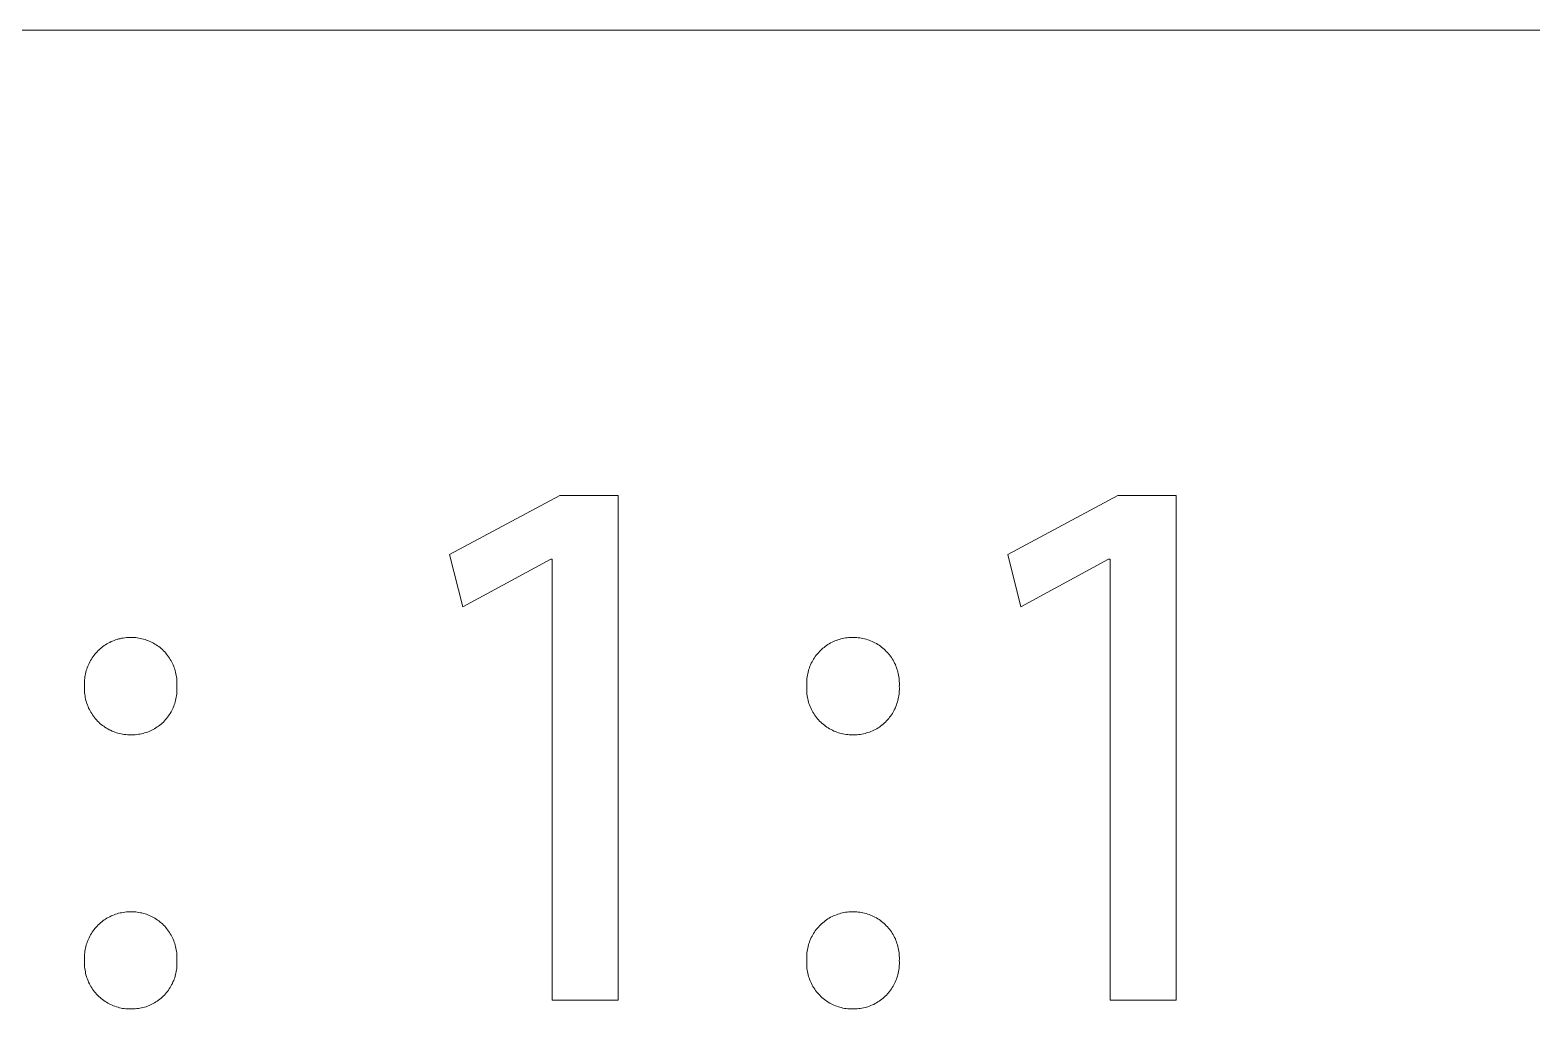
# Model space of a CAD drawing. Header units: millimetres. Extents: x -1576 to 3664, y -445 to 3215.
# Drawn here: x 3344.7 to 3446.2, y -218.6 to -152.5 of the extents above; entities that cross this region are included whole.
import ezdxf

# ---------------------------------------------------------------- set-up
doc = ezdxf.new("R2010")
doc.units = ezdxf.units.MM
doc.header["$MEASUREMENT"] = 0
doc.layers.add('Domyślny', color=7, linetype='Continuous', true_color=0x000000)

msp = doc.modelspace()

# ---------------------------------------------------------------- linework, layer by layer
at = {"layer": 'Domyślny', "color": 18, "lineweight": 15, "true_color": 0x000000}
for p, q in [((1684.04, -152.5), (3664.24, -152.5)), ((3373.09, -187.92), (3380.53, -183.94)), ((3380.53, -183.94), (3384.47, -183.94)), ((3384.47, -183.94), (3384.47, -218.03)), ((3410.79, -187.92), (3418.22, -183.94)), ((3418.22, -183.94), (3422.16, -183.94)), ((3422.16, -183.94), (3422.16, -218.03)), ((3373.98, -191.46), (3373.09, -187.92)), ((3379.92, -188.25), (3373.98, -191.46)), ((3380.02, -188.25), (3379.92, -188.25)), ((3380.02, -218.03), (3380.02, -188.25)), ((3411.68, -191.46), (3410.79, -187.92)), ((3417.61, -188.25), (3411.68, -191.46)), ((3417.71, -188.25), (3417.61, -188.25)), ((3417.71, -218.03), (3417.71, -188.25)), ((3350.22, -193.81), (3350.32, -193.77)), ((3350.32, -193.77), (3350.42, -193.73)), ((3350.42, -193.73), (3350.52, -193.69)), ((3350.52, -193.69), (3350.62, -193.66)), ((3350.62, -193.66), (3350.73, -193.63)), ((3350.73, -193.63), (3350.83, -193.61)), ((3350.83, -193.61), (3350.93, -193.58)), ((3350.93, -193.58), (3351.04, -193.57)), ((3351.04, -193.57), (3351.14, -193.55)), ((3351.14, -193.55), (3351.25, -193.54)), ((3351.25, -193.54), (3351.36, -193.53)), ((3351.36, -193.53), (3351.46, -193.53)), ((3351.46, -193.53), (3351.57, -193.53)), ((3351.57, -193.53), (3351.68, -193.53)), ((3351.68, -193.53), (3351.78, -193.54)), ((3351.78, -193.54), (3351.89, -193.54)), ((3351.89, -193.54), (3351.99, -193.56)), ((3351.99, -193.56), (3352.1, -193.57)), ((3352.1, -193.57), (3352.2, -193.59)), ((3352.2, -193.59), (3352.3, -193.61)), ((3352.3, -193.61), (3352.41, -193.64)), ((3352.41, -193.64), (3352.51, -193.67)), ((3352.51, -193.67), (3352.61, -193.7)), ((3352.61, -193.7), (3352.71, -193.74)), ((3352.71, -193.74), (3352.8, -193.78)), ((3352.8, -193.78), (3352.9, -193.82)), ((3399.02, -193.81), (3399.12, -193.76)), ((3399.12, -193.76), (3399.22, -193.73)), ((3399.22, -193.73), (3399.32, -193.69)), ((3399.32, -193.69), (3399.42, -193.66)), ((3399.42, -193.66), (3399.52, -193.63)), ((3399.52, -193.63), (3399.63, -193.6)), ((3399.63, -193.6), (3399.73, -193.58)), ((3399.73, -193.58), (3399.84, -193.56)), ((3399.84, -193.56), (3399.95, -193.55)), ((3399.95, -193.55), (3400.05, -193.54)), ((3400.05, -193.54), (3400.16, -193.53)), ((3400.16, -193.53), (3400.27, -193.53)), ((3400.27, -193.53), (3400.37, -193.53)), ((3400.37, -193.53), (3400.48, -193.53)), ((3400.48, -193.53), (3400.59, -193.54)), ((3400.59, -193.54), (3400.69, -193.55)), ((3400.69, -193.55), (3400.8, -193.56)), ((3400.8, -193.56), (3400.91, -193.58)), ((3400.91, -193.58), (3401.01, -193.6)), ((3401.01, -193.6), (3401.12, -193.62)), ((3401.12, -193.62), (3401.22, -193.65)), ((3401.22, -193.65), (3401.33, -193.68)), ((3401.33, -193.68), (3401.43, -193.71)), ((3401.43, -193.71), (3401.53, -193.75)), ((3401.53, -193.75), (3401.63, -193.8)), ((3401.63, -193.8), (3401.73, -193.84)), ((3349, -194.82), (3349.07, -194.73)), ((3349.07, -194.73), (3349.13, -194.65)), ((3349.13, -194.65), (3349.2, -194.57)), ((3349.2, -194.57), (3349.28, -194.49)), ((3349.28, -194.49), (3349.35, -194.41)), ((3349.35, -194.41), (3349.43, -194.34)), ((3349.43, -194.34), (3349.51, -194.27)), ((3349.51, -194.27), (3349.59, -194.2)), ((3349.59, -194.2), (3349.67, -194.14)), ((3349.67, -194.14), (3349.76, -194.08)), ((3349.76, -194.08), (3349.85, -194.02)), ((3349.85, -194.02), (3349.94, -193.96)), ((3349.94, -193.96), (3350.03, -193.91)), ((3350.03, -193.91), (3350.13, -193.86)), ((3350.13, -193.86), (3350.22, -193.81)), ((3352.9, -193.82), (3353, -193.87)), ((3353, -193.87), (3353.09, -193.92)), ((3353.09, -193.92), (3353.18, -193.97)), ((3353.18, -193.97), (3353.27, -194.03)), ((3353.27, -194.03), (3353.36, -194.09)), ((3353.36, -194.09), (3353.44, -194.15)), ((3353.44, -194.15), (3353.53, -194.21)), ((3353.53, -194.21), (3353.61, -194.28)), ((3353.61, -194.28), (3353.69, -194.35)), ((3353.69, -194.35), (3353.76, -194.43)), ((3353.76, -194.43), (3353.84, -194.5)), ((3353.84, -194.5), (3353.91, -194.58)), ((3353.91, -194.58), (3353.97, -194.66)), ((3353.97, -194.66), (3354.04, -194.74)), ((3354.04, -194.74), (3354.1, -194.83)), ((3397.79, -194.81), (3397.86, -194.73)), ((3397.86, -194.73), (3397.93, -194.64)), ((3397.93, -194.64), (3398, -194.56)), ((3398, -194.56), (3398.07, -194.48)), ((3398.07, -194.48), (3398.14, -194.41)), ((3398.14, -194.41), (3398.22, -194.34)), ((3398.22, -194.34), (3398.3, -194.26)), ((3398.3, -194.26), (3398.38, -194.2)), ((3398.38, -194.2), (3398.47, -194.13)), ((3398.47, -194.13), (3398.56, -194.07)), ((3398.56, -194.07), (3398.65, -194.01)), ((3398.65, -194.01), (3398.74, -193.96)), ((3398.74, -193.96), (3398.83, -193.9)), ((3398.83, -193.9), (3398.93, -193.85)), ((3398.93, -193.85), (3399.02, -193.81)), ((3401.73, -193.84), (3401.82, -193.89)), ((3401.82, -193.89), (3401.92, -193.94)), ((3401.92, -193.94), (3402.01, -194)), ((3402.01, -194), (3402.1, -194.06)), ((3402.1, -194.06), (3402.19, -194.12)), ((3402.19, -194.12), (3402.27, -194.18)), ((3402.27, -194.18), (3402.36, -194.25)), ((3402.36, -194.25), (3402.44, -194.32)), ((3402.44, -194.32), (3402.52, -194.39)), ((3402.52, -194.39), (3402.59, -194.47)), ((3402.59, -194.47), (3402.67, -194.55)), ((3402.67, -194.55), (3402.74, -194.63)), ((3402.74, -194.63), (3402.81, -194.71)), ((3402.81, -194.71), (3402.87, -194.8)), ((3402.87, -194.8), (3402.93, -194.89)), ((3348.51, -195.88), (3348.54, -195.77)), ((3348.54, -195.77), (3348.57, -195.67)), ((3348.57, -195.67), (3348.61, -195.57)), ((3348.61, -195.57), (3348.65, -195.47)), ((3348.65, -195.47), (3348.69, -195.37)), ((3348.69, -195.37), (3348.73, -195.28)), ((3348.73, -195.28), (3348.78, -195.18)), ((3348.78, -195.18), (3348.83, -195.09)), ((3348.83, -195.09), (3348.89, -194.99)), ((3348.89, -194.99), (3348.94, -194.91)), ((3348.94, -194.91), (3349, -194.82)), ((3354.1, -194.83), (3354.16, -194.92)), ((3354.16, -194.92), (3354.22, -195.01)), ((3354.22, -195.01), (3354.27, -195.1)), ((3354.27, -195.1), (3354.32, -195.19)), ((3354.32, -195.19), (3354.37, -195.29)), ((3354.37, -195.29), (3354.41, -195.38)), ((3354.41, -195.38), (3354.45, -195.48)), ((3354.45, -195.48), (3354.49, -195.58)), ((3354.49, -195.58), (3354.52, -195.68)), ((3354.52, -195.68), (3354.55, -195.78)), ((3354.55, -195.78), (3354.58, -195.88)), ((3397.3, -195.87), (3397.33, -195.77)), ((3397.33, -195.77), (3397.36, -195.67)), ((3397.36, -195.67), (3397.39, -195.57)), ((3397.39, -195.57), (3397.43, -195.47)), ((3397.43, -195.47), (3397.47, -195.37)), ((3397.47, -195.37), (3397.52, -195.27)), ((3397.52, -195.27), (3397.57, -195.18)), ((3397.57, -195.18), (3397.62, -195.08)), ((3397.62, -195.08), (3397.68, -194.99)), ((3397.68, -194.99), (3397.73, -194.9)), ((3397.73, -194.9), (3397.79, -194.81)), ((3402.93, -194.89), (3402.99, -194.98)), ((3402.99, -194.98), (3403.05, -195.07)), ((3403.05, -195.07), (3403.1, -195.16)), ((3403.1, -195.16), (3403.15, -195.26)), ((3403.15, -195.26), (3403.2, -195.36)), ((3403.2, -195.36), (3403.24, -195.46)), ((3403.24, -195.46), (3403.28, -195.56)), ((3403.28, -195.56), (3403.31, -195.66)), ((3403.31, -195.66), (3403.34, -195.76)), ((3403.34, -195.76), (3403.37, -195.87)), ((3348.42, -196.51), (3348.43, -196.4)), ((3348.42, -196.61), (3348.42, -196.51)), ((3348.42, -196.72), (3348.42, -196.61)), ((3348.43, -196.83), (3348.42, -196.72)), ((3348.42, -196.93), (3348.43, -196.83)), ((3348.43, -196.4), (3348.44, -196.3)), ((3348.44, -196.3), (3348.45, -196.19)), ((3348.45, -196.19), (3348.47, -196.08)), ((3348.47, -196.08), (3348.49, -195.98)), ((3348.49, -195.98), (3348.51, -195.88)), ((3354.58, -195.88), (3354.6, -195.99)), ((3354.6, -195.99), (3354.62, -196.09)), ((3354.62, -196.09), (3354.64, -196.19)), ((3354.64, -196.19), (3354.65, -196.3)), ((3354.65, -196.3), (3354.66, -196.4)), ((3354.66, -196.4), (3354.66, -196.51)), ((3354.66, -196.51), (3354.67, -196.62)), ((3354.67, -196.62), (3354.66, -196.72)), ((3354.66, -196.72), (3354.66, -196.83)), ((3354.66, -196.83), (3354.66, -196.93)), ((3397.21, -196.51), (3397.22, -196.4)), ((3397.21, -196.61), (3397.21, -196.51)), ((3397.21, -196.72), (3397.21, -196.61)), ((3397.21, -196.83), (3397.21, -196.72)), ((3397.21, -196.93), (3397.21, -196.83)), ((3397.22, -196.4), (3397.23, -196.29)), ((3397.23, -196.29), (3397.24, -196.19)), ((3397.24, -196.19), (3397.26, -196.08)), ((3397.26, -196.08), (3397.28, -195.98)), ((3397.28, -195.98), (3397.3, -195.87)), ((3403.37, -195.87), (3403.4, -195.97)), ((3403.4, -195.97), (3403.42, -196.08)), ((3403.42, -196.08), (3403.44, -196.18)), ((3403.44, -196.18), (3403.45, -196.29)), ((3403.45, -196.29), (3403.46, -196.4)), ((3403.46, -196.4), (3403.46, -196.5)), ((3403.46, -196.5), (3403.47, -196.61)), ((3403.47, -196.72), (3403.46, -196.83)), ((3403.46, -196.83), (3403.47, -196.93)), ((3403.47, -196.61), (3403.47, -196.72)), ((3348.42, -197.04), (3348.42, -196.93)), ((3348.43, -197.15), (3348.42, -197.04)), ((3348.43, -197.26), (3348.43, -197.15)), ((3348.44, -197.37), (3348.43, -197.26)), ((3348.46, -197.47), (3348.44, -197.37)), ((3348.47, -197.58), (3348.46, -197.47)), ((3348.5, -197.68), (3348.47, -197.58)), ((3348.52, -197.79), (3348.5, -197.68)), ((3348.55, -197.89), (3348.52, -197.79)), ((3354.58, -197.78), (3354.55, -197.88)), ((3354.6, -197.67), (3354.58, -197.78)), ((3354.62, -197.57), (3354.6, -197.67)), ((3354.64, -197.46), (3354.62, -197.57)), ((3354.65, -197.36), (3354.64, -197.46)), ((3354.66, -197.25), (3354.65, -197.36)), ((3354.66, -196.93), (3354.67, -197.04)), ((3354.67, -197.04), (3354.66, -197.15)), ((3354.66, -197.15), (3354.66, -197.25)), ((3397.21, -197.04), (3397.21, -196.93)), ((3397.21, -197.15), (3397.21, -197.04)), ((3397.22, -197.26), (3397.21, -197.15)), ((3397.23, -197.36), (3397.22, -197.26)), ((3397.24, -197.47), (3397.23, -197.36)), ((3397.26, -197.58), (3397.24, -197.47)), ((3397.28, -197.68), (3397.26, -197.58)), ((3397.3, -197.79), (3397.28, -197.68)), ((3397.33, -197.89), (3397.3, -197.79)), ((3403.37, -197.78), (3403.35, -197.88)), ((3403.4, -197.68), (3403.37, -197.78)), ((3403.42, -197.57), (3403.4, -197.68)), ((3403.44, -197.47), (3403.42, -197.57)), ((3403.45, -197.36), (3403.44, -197.47)), ((3403.46, -197.25), (3403.45, -197.36)), ((3403.47, -197.04), (3403.46, -197.15)), ((3403.46, -197.15), (3403.46, -197.25)), ((3403.47, -196.93), (3403.47, -197.04)), ((3348.58, -198), (3348.55, -197.89)), ((3348.62, -198.1), (3348.58, -198)), ((3348.66, -198.2), (3348.62, -198.1)), ((3348.7, -198.3), (3348.66, -198.2)), ((3348.75, -198.39), (3348.7, -198.3)), ((3348.8, -198.49), (3348.75, -198.39)), ((3348.85, -198.58), (3348.8, -198.49)), ((3348.91, -198.67), (3348.85, -198.58)), ((3348.96, -198.76), (3348.91, -198.67)), ((3349.03, -198.85), (3348.96, -198.76)), ((3349.09, -198.94), (3349.03, -198.85)), ((3354.09, -198.83), (3354.03, -198.92)), ((3354.15, -198.75), (3354.09, -198.83)), ((3354.21, -198.66), (3354.15, -198.75)), ((3354.27, -198.56), (3354.21, -198.66)), ((3354.32, -198.47), (3354.27, -198.56)), ((3354.36, -198.38), (3354.32, -198.47)), ((3354.41, -198.28), (3354.36, -198.38)), ((3354.45, -198.18), (3354.41, -198.28)), ((3354.49, -198.08), (3354.45, -198.18)), ((3354.52, -197.98), (3354.49, -198.08)), ((3354.55, -197.88), (3354.52, -197.98)), ((3397.36, -197.99), (3397.33, -197.89)), ((3397.4, -198.09), (3397.36, -197.99)), ((3397.44, -198.19), (3397.4, -198.09)), ((3397.48, -198.29), (3397.44, -198.19)), ((3397.53, -198.39), (3397.48, -198.29)), ((3397.58, -198.48), (3397.53, -198.39)), ((3397.63, -198.58), (3397.58, -198.48)), ((3397.69, -198.67), (3397.63, -198.58)), ((3397.74, -198.76), (3397.69, -198.67)), ((3397.81, -198.85), (3397.74, -198.76)), ((3397.87, -198.93), (3397.81, -198.85)), ((3402.88, -198.84), (3402.81, -198.92)), ((3402.94, -198.75), (3402.88, -198.84)), ((3403, -198.66), (3402.94, -198.75)), ((3403.05, -198.57), (3403, -198.66)), ((3403.1, -198.48), (3403.05, -198.57)), ((3403.15, -198.38), (3403.1, -198.48)), ((3403.2, -198.28), (3403.15, -198.38)), ((3403.24, -198.19), (3403.2, -198.28)), ((3403.28, -198.09), (3403.24, -198.19)), ((3403.31, -197.99), (3403.28, -198.09)), ((3403.35, -197.88), (3403.31, -197.99)), ((3349.16, -199.02), (3349.09, -198.94)), ((3349.23, -199.1), (3349.16, -199.02)), ((3349.31, -199.18), (3349.23, -199.1)), ((3349.38, -199.26), (3349.31, -199.18)), ((3349.46, -199.33), (3349.38, -199.26)), ((3349.54, -199.4), (3349.46, -199.33)), ((3349.63, -199.47), (3349.54, -199.4)), ((3349.72, -199.53), (3349.63, -199.47)), ((3349.8, -199.59), (3349.72, -199.53)), ((3349.9, -199.65), (3349.8, -199.59)), ((3349.99, -199.7), (3349.9, -199.65)), ((3350.08, -199.76), (3349.99, -199.7)), ((3350.18, -199.8), (3350.08, -199.76)), ((3350.28, -199.85), (3350.18, -199.8)), ((3350.38, -199.89), (3350.28, -199.85)), ((3352.78, -199.88), (3352.68, -199.92)), ((3352.88, -199.83), (3352.78, -199.88)), ((3352.97, -199.79), (3352.88, -199.83)), ((3353.07, -199.74), (3352.97, -199.79)), ((3353.16, -199.69), (3353.07, -199.74)), ((3353.25, -199.63), (3353.16, -199.69)), ((3353.34, -199.57), (3353.25, -199.63)), ((3353.43, -199.51), (3353.34, -199.57)), ((3353.51, -199.45), (3353.43, -199.51)), ((3353.59, -199.38), (3353.51, -199.45)), ((3353.67, -199.31), (3353.59, -199.38)), ((3353.75, -199.24), (3353.67, -199.31)), ((3353.82, -199.16), (3353.75, -199.24)), ((3353.9, -199.08), (3353.82, -199.16)), ((3353.96, -199), (3353.9, -199.08)), ((3354.03, -198.92), (3353.96, -199)), ((3397.94, -199.02), (3397.87, -198.93)), ((3398.01, -199.1), (3397.94, -199.02)), ((3398.08, -199.18), (3398.01, -199.1)), ((3398.16, -199.25), (3398.08, -199.18)), ((3398.24, -199.32), (3398.16, -199.25)), ((3398.32, -199.39), (3398.24, -199.32)), ((3398.41, -199.46), (3398.32, -199.39)), ((3398.49, -199.53), (3398.41, -199.46)), ((3398.58, -199.59), (3398.49, -199.53)), ((3398.67, -199.64), (3398.58, -199.59)), ((3398.76, -199.7), (3398.67, -199.64)), ((3398.86, -199.75), (3398.76, -199.7)), ((3398.95, -199.8), (3398.86, -199.75)), ((3399.05, -199.85), (3398.95, -199.8)), ((3399.15, -199.89), (3399.05, -199.85)), ((3401.55, -199.88), (3401.45, -199.92)), ((3401.65, -199.84), (3401.55, -199.88)), ((3401.75, -199.79), (3401.65, -199.84)), ((3401.84, -199.74), (3401.75, -199.79)), ((3401.94, -199.69), (3401.84, -199.74)), ((3402.03, -199.63), (3401.94, -199.69)), ((3402.12, -199.58), (3402.03, -199.63)), ((3402.2, -199.51), (3402.12, -199.58)), ((3402.29, -199.45), (3402.2, -199.51)), ((3402.37, -199.38), (3402.29, -199.45)), ((3402.45, -199.31), (3402.37, -199.38)), ((3402.53, -199.24), (3402.45, -199.31)), ((3402.6, -199.16), (3402.53, -199.24)), ((3402.68, -199.09), (3402.6, -199.16)), ((3402.75, -199.01), (3402.68, -199.09)), ((3402.81, -198.92), (3402.75, -199.01)), ((3350.48, -199.93), (3350.38, -199.89)), ((3350.58, -199.96), (3350.48, -199.93)), ((3350.68, -199.99), (3350.58, -199.96)), ((3350.79, -200.02), (3350.68, -199.99)), ((3350.89, -200.04), (3350.79, -200.02)), ((3351, -200.06), (3350.89, -200.04)), ((3351.1, -200.08), (3351, -200.06)), ((3351.21, -200.09), (3351.1, -200.08)), ((3351.32, -200.1), (3351.21, -200.09)), ((3351.43, -200.11), (3351.32, -200.1)), ((3351.53, -200.11), (3351.43, -200.11)), ((3351.64, -200.11), (3351.53, -200.11)), ((3351.75, -200.11), (3351.64, -200.11)), ((3351.85, -200.1), (3351.75, -200.11)), ((3351.96, -200.09), (3351.85, -200.1)), ((3352.06, -200.07), (3351.96, -200.09)), ((3352.17, -200.06), (3352.06, -200.07)), ((3352.27, -200.04), (3352.17, -200.06)), ((3352.38, -200.01), (3352.27, -200.04)), ((3352.48, -199.98), (3352.38, -200.01)), ((3352.58, -199.95), (3352.48, -199.98)), ((3352.68, -199.92), (3352.58, -199.95)), ((3399.25, -199.92), (3399.15, -199.89)), ((3399.35, -199.96), (3399.25, -199.92)), ((3399.45, -199.99), (3399.35, -199.96)), ((3399.56, -200.02), (3399.45, -199.99)), ((3399.66, -200.04), (3399.56, -200.02)), ((3399.77, -200.06), (3399.66, -200.04)), ((3399.87, -200.08), (3399.77, -200.06)), ((3399.98, -200.09), (3399.87, -200.08)), ((3400.09, -200.1), (3399.98, -200.09)), ((3400.19, -200.11), (3400.09, -200.1)), ((3400.3, -200.11), (3400.19, -200.11)), ((3400.41, -200.11), (3400.3, -200.11)), ((3400.52, -200.11), (3400.41, -200.11)), ((3400.62, -200.1), (3400.52, -200.11)), ((3400.73, -200.09), (3400.62, -200.1)), ((3400.83, -200.08), (3400.73, -200.09)), ((3400.94, -200.06), (3400.83, -200.08)), ((3401.04, -200.04), (3400.94, -200.06)), ((3401.15, -200.01), (3401.04, -200.04)), ((3401.25, -199.98), (3401.15, -200.01)), ((3401.35, -199.95), (3401.25, -199.98)), ((3401.45, -199.92), (3401.35, -199.95)), ((3351.36, -212.06), (3351.46, -212.06)), ((3351.46, -212.06), (3351.57, -212.06)), ((3351.57, -212.06), (3351.68, -212.06)), ((3351.68, -212.06), (3351.78, -212.07)), ((3400.16, -212.06), (3400.27, -212.06)), ((3400.27, -212.06), (3400.37, -212.06)), ((3400.37, -212.06), (3400.48, -212.06)), ((3349.2, -213.1), (3349.28, -213.02)), ((3349.28, -213.02), (3349.35, -212.94)), ((3349.35, -212.94), (3349.43, -212.87)), ((3349.43, -212.87), (3349.51, -212.8)), ((3349.51, -212.8), (3349.59, -212.73)), ((3349.59, -212.73), (3349.67, -212.67)), ((3349.67, -212.67), (3349.76, -212.61)), ((3349.76, -212.61), (3349.85, -212.55)), ((3349.85, -212.55), (3349.94, -212.49)), ((3349.94, -212.49), (3350.03, -212.44)), ((3350.03, -212.44), (3350.13, -212.39)), ((3350.13, -212.39), (3350.22, -212.34)), ((3350.22, -212.34), (3350.32, -212.3)), ((3350.32, -212.3), (3350.42, -212.26)), ((3350.42, -212.26), (3350.52, -212.22)), ((3350.52, -212.22), (3350.62, -212.19)), ((3350.62, -212.19), (3350.73, -212.16)), ((3350.73, -212.16), (3350.83, -212.14)), ((3350.83, -212.14), (3350.93, -212.12)), ((3350.93, -212.12), (3351.04, -212.1)), ((3351.04, -212.1), (3351.14, -212.08)), ((3351.14, -212.08), (3351.25, -212.07)), ((3351.25, -212.07), (3351.36, -212.06)), ((3351.78, -212.07), (3351.89, -212.07)), ((3351.89, -212.07), (3351.99, -212.09)), ((3351.99, -212.09), (3352.1, -212.1)), ((3352.1, -212.1), (3352.2, -212.12)), ((3352.2, -212.12), (3352.3, -212.14)), ((3352.3, -212.14), (3352.41, -212.17)), ((3352.41, -212.17), (3352.51, -212.2)), ((3352.51, -212.2), (3352.61, -212.23)), ((3352.61, -212.23), (3352.71, -212.27)), ((3352.71, -212.27), (3352.8, -212.31)), ((3352.8, -212.31), (3352.9, -212.35)), ((3352.9, -212.35), (3353, -212.4)), ((3353, -212.4), (3353.09, -212.45)), ((3353.09, -212.45), (3353.18, -212.5)), ((3353.18, -212.5), (3353.27, -212.56)), ((3353.27, -212.56), (3353.36, -212.62)), ((3353.36, -212.62), (3353.44, -212.68)), ((3353.44, -212.68), (3353.53, -212.75)), ((3353.53, -212.75), (3353.61, -212.81)), ((3353.61, -212.81), (3353.69, -212.88)), ((3353.69, -212.88), (3353.76, -212.96)), ((3353.76, -212.96), (3353.84, -213.03)), ((3353.84, -213.03), (3353.91, -213.11)), ((3398, -213.09), (3398.07, -213.01)), ((3398.07, -213.01), (3398.14, -212.94)), ((3398.14, -212.94), (3398.22, -212.87)), ((3398.22, -212.87), (3398.3, -212.8)), ((3398.3, -212.8), (3398.38, -212.73)), ((3398.38, -212.73), (3398.47, -212.66)), ((3398.47, -212.66), (3398.56, -212.6)), ((3398.56, -212.6), (3398.65, -212.54)), ((3398.65, -212.54), (3398.74, -212.49)), ((3398.74, -212.49), (3398.83, -212.43)), ((3398.83, -212.43), (3398.93, -212.38)), ((3398.93, -212.38), (3399.02, -212.34)), ((3399.02, -212.34), (3399.12, -212.3)), ((3399.12, -212.3), (3399.22, -212.26)), ((3399.22, -212.26), (3399.32, -212.22)), ((3399.32, -212.22), (3399.42, -212.19)), ((3399.42, -212.19), (3399.52, -212.16)), ((3399.52, -212.16), (3399.63, -212.13)), ((3399.63, -212.13), (3399.73, -212.11)), ((3399.73, -212.11), (3399.84, -212.09)), ((3399.84, -212.09), (3399.95, -212.08)), ((3399.95, -212.08), (3400.05, -212.07)), ((3400.05, -212.07), (3400.16, -212.06)), ((3400.48, -212.06), (3400.59, -212.07)), ((3400.59, -212.07), (3400.69, -212.08)), ((3400.69, -212.08), (3400.8, -212.09)), ((3400.8, -212.09), (3400.91, -212.11)), ((3400.91, -212.11), (3401.01, -212.13)), ((3401.01, -212.13), (3401.12, -212.15)), ((3401.12, -212.15), (3401.22, -212.18)), ((3401.22, -212.18), (3401.33, -212.21)), ((3401.33, -212.21), (3401.43, -212.25)), ((3401.43, -212.25), (3401.53, -212.28)), ((3401.53, -212.28), (3401.63, -212.33)), ((3401.63, -212.33), (3401.73, -212.37)), ((3401.73, -212.37), (3401.82, -212.42)), ((3401.82, -212.42), (3401.92, -212.47)), ((3401.92, -212.47), (3402.01, -212.53)), ((3402.01, -212.53), (3402.1, -212.59)), ((3402.1, -212.59), (3402.19, -212.65)), ((3402.19, -212.65), (3402.27, -212.71)), ((3402.27, -212.71), (3402.36, -212.78)), ((3402.36, -212.78), (3402.44, -212.85)), ((3402.44, -212.85), (3402.52, -212.92)), ((3402.52, -212.92), (3402.59, -213)), ((3402.59, -213), (3402.67, -213.08)), ((3348.61, -214.1), (3348.65, -214)), ((3348.65, -214), (3348.69, -213.9)), ((3348.69, -213.9), (3348.73, -213.81)), ((3348.73, -213.81), (3348.78, -213.71)), ((3348.78, -213.71), (3348.83, -213.62)), ((3348.83, -213.62), (3348.89, -213.53)), ((3348.89, -213.53), (3348.94, -213.44)), ((3348.94, -213.44), (3349, -213.35)), ((3349, -213.35), (3349.07, -213.26)), ((3349.07, -213.26), (3349.13, -213.18)), ((3349.13, -213.18), (3349.2, -213.1)), ((3353.91, -213.11), (3353.97, -213.19)), ((3353.97, -213.19), (3354.04, -213.28)), ((3354.04, -213.28), (3354.1, -213.36)), ((3354.1, -213.36), (3354.16, -213.45)), ((3354.16, -213.45), (3354.22, -213.54)), ((3354.22, -213.54), (3354.27, -213.63)), ((3354.27, -213.63), (3354.32, -213.72)), ((3354.32, -213.72), (3354.37, -213.82)), ((3354.37, -213.82), (3354.41, -213.91)), ((3354.41, -213.91), (3354.45, -214.01)), ((3354.45, -214.01), (3354.49, -214.11)), ((3397.39, -214.1), (3397.43, -214)), ((3397.43, -214), (3397.47, -213.9)), ((3397.47, -213.9), (3397.52, -213.8)), ((3397.52, -213.8), (3397.57, -213.71)), ((3397.57, -213.71), (3397.62, -213.61)), ((3397.62, -213.61), (3397.68, -213.52)), ((3397.68, -213.52), (3397.73, -213.43)), ((3397.73, -213.43), (3397.79, -213.34)), ((3397.79, -213.34), (3397.86, -213.26)), ((3397.86, -213.26), (3397.93, -213.17)), ((3397.93, -213.17), (3398, -213.09)), ((3402.67, -213.08), (3402.74, -213.16)), ((3402.74, -213.16), (3402.81, -213.24)), ((3402.81, -213.24), (3402.87, -213.33)), ((3402.87, -213.33), (3402.93, -213.42)), ((3402.93, -213.42), (3402.99, -213.51)), ((3402.99, -213.51), (3403.05, -213.6)), ((3403.05, -213.6), (3403.1, -213.69)), ((3403.1, -213.69), (3403.15, -213.79)), ((3403.15, -213.79), (3403.2, -213.89)), ((3403.2, -213.89), (3403.24, -213.99)), ((3403.24, -213.99), (3403.28, -214.09)), ((3403.28, -214.09), (3403.31, -214.19)), ((3348.42, -215.04), (3348.43, -214.93)), ((3348.42, -215.14), (3348.42, -215.04)), ((3348.43, -214.93), (3348.44, -214.83)), ((3348.44, -214.83), (3348.45, -214.72)), ((3348.45, -214.72), (3348.47, -214.61)), ((3348.47, -214.61), (3348.49, -214.51)), ((3348.49, -214.51), (3348.51, -214.41)), ((3348.51, -214.41), (3348.54, -214.3)), ((3348.54, -214.3), (3348.57, -214.2)), ((3348.57, -214.2), (3348.61, -214.1)), ((3354.49, -214.11), (3354.52, -214.21)), ((3354.52, -214.21), (3354.55, -214.31)), ((3354.55, -214.31), (3354.58, -214.41)), ((3354.58, -214.41), (3354.6, -214.52)), ((3354.6, -214.52), (3354.62, -214.62)), ((3354.62, -214.62), (3354.64, -214.73)), ((3354.64, -214.73), (3354.65, -214.83)), ((3354.65, -214.83), (3354.66, -214.94)), ((3354.66, -214.94), (3354.66, -215.04)), ((3354.66, -215.04), (3354.67, -215.15)), ((3397.21, -215.04), (3397.22, -214.93)), ((3397.21, -215.14), (3397.21, -215.04)), ((3397.22, -214.93), (3397.23, -214.82)), ((3397.23, -214.82), (3397.24, -214.72)), ((3397.24, -214.72), (3397.26, -214.61)), ((3397.26, -214.61), (3397.28, -214.51)), ((3397.28, -214.51), (3397.3, -214.4)), ((3397.3, -214.4), (3397.33, -214.3)), ((3397.33, -214.3), (3397.36, -214.2)), ((3397.36, -214.2), (3397.39, -214.1)), ((3403.31, -214.19), (3403.34, -214.29)), ((3403.34, -214.29), (3403.37, -214.4)), ((3403.37, -214.4), (3403.4, -214.5)), ((3403.4, -214.5), (3403.42, -214.61)), ((3403.42, -214.61), (3403.44, -214.71)), ((3403.44, -214.71), (3403.45, -214.82)), ((3403.45, -214.82), (3403.46, -214.93)), ((3403.46, -214.93), (3403.46, -215.03)), ((3403.46, -215.03), (3403.47, -215.14)), ((3348.42, -215.25), (3348.42, -215.14)), ((3348.43, -215.36), (3348.42, -215.25)), ((3348.42, -215.47), (3348.43, -215.36)), ((3348.42, -215.57), (3348.42, -215.47)), ((3348.43, -215.68), (3348.42, -215.57)), ((3348.43, -215.79), (3348.43, -215.68)), ((3348.44, -215.89), (3348.43, -215.79)), ((3348.46, -216), (3348.44, -215.89)), ((3348.48, -216.11), (3348.46, -216)), ((3348.5, -216.21), (3348.48, -216.11)), ((3354.62, -216.1), (3354.6, -216.2)), ((3354.64, -215.99), (3354.62, -216.1)), ((3354.65, -215.89), (3354.64, -215.99)), ((3354.66, -215.78), (3354.65, -215.89)), ((3354.67, -215.15), (3354.66, -215.25)), ((3354.66, -215.25), (3354.66, -215.36)), ((3354.66, -215.36), (3354.66, -215.46)), ((3354.66, -215.46), (3354.67, -215.57)), ((3354.67, -215.57), (3354.66, -215.68)), ((3354.66, -215.68), (3354.66, -215.78)), ((3397.21, -215.25), (3397.21, -215.14)), ((3397.21, -215.36), (3397.21, -215.25)), ((3397.21, -215.46), (3397.21, -215.36)), ((3397.21, -215.57), (3397.21, -215.46)), ((3397.21, -215.68), (3397.21, -215.57)), ((3397.22, -215.79), (3397.21, -215.68)), ((3397.23, -215.89), (3397.22, -215.79)), ((3397.24, -216), (3397.23, -215.89)), ((3397.26, -216.1), (3397.24, -216)), ((3397.28, -216.21), (3397.26, -216.1)), ((3403.42, -216.1), (3403.39, -216.2)), ((3403.43, -215.99), (3403.42, -216.1)), ((3403.45, -215.89), (3403.43, -215.99)), ((3403.46, -215.78), (3403.45, -215.89)), ((3403.47, -215.25), (3403.46, -215.36)), ((3403.46, -215.36), (3403.47, -215.46)), ((3403.47, -215.57), (3403.46, -215.68)), ((3403.46, -215.68), (3403.46, -215.78)), ((3403.47, -215.14), (3403.47, -215.25)), ((3403.47, -215.46), (3403.47, -215.57)), ((3348.52, -216.32), (3348.5, -216.21)), ((3348.55, -216.42), (3348.52, -216.32)), ((3348.59, -216.52), (3348.55, -216.42)), ((3348.62, -216.62), (3348.59, -216.52)), ((3348.66, -216.72), (3348.62, -216.62)), ((3348.7, -216.82), (3348.66, -216.72)), ((3348.75, -216.92), (3348.7, -216.82)), ((3348.8, -217.01), (3348.75, -216.92)), ((3348.85, -217.11), (3348.8, -217.01)), ((3348.91, -217.2), (3348.85, -217.11)), ((3354.26, -217.09), (3354.21, -217.18)), ((3354.31, -217), (3354.26, -217.09)), ((3354.36, -216.9), (3354.31, -217)), ((3354.4, -216.8), (3354.36, -216.9)), ((3354.45, -216.71), (3354.4, -216.8)), ((3354.48, -216.61), (3354.45, -216.71)), ((3354.52, -216.51), (3354.48, -216.61)), ((3354.55, -216.41), (3354.52, -216.51)), ((3354.58, -216.3), (3354.55, -216.41)), ((3354.6, -216.2), (3354.58, -216.3)), ((3397.31, -216.31), (3397.28, -216.21)), ((3397.34, -216.42), (3397.31, -216.31)), ((3397.37, -216.52), (3397.34, -216.42)), ((3397.4, -216.62), (3397.37, -216.52)), ((3397.44, -216.72), (3397.4, -216.62)), ((3397.49, -216.82), (3397.44, -216.72)), ((3397.53, -216.91), (3397.49, -216.82)), ((3397.58, -217.01), (3397.53, -216.91)), ((3397.63, -217.1), (3397.58, -217.01)), ((3397.69, -217.19), (3397.63, -217.1)), ((3403.05, -217.09), (3402.99, -217.18)), ((3403.1, -217), (3403.05, -217.09)), ((3403.15, -216.91), (3403.1, -217)), ((3403.19, -216.81), (3403.15, -216.91)), ((3403.24, -216.71), (3403.19, -216.81)), ((3403.27, -216.61), (3403.24, -216.71)), ((3403.31, -216.51), (3403.27, -216.61)), ((3403.34, -216.41), (3403.31, -216.51)), ((3403.37, -216.31), (3403.34, -216.41)), ((3403.39, -216.2), (3403.37, -216.31)), ((3348.97, -217.29), (3348.91, -217.2)), ((3349.03, -217.38), (3348.97, -217.29)), ((3349.1, -217.46), (3349.03, -217.38)), ((3349.17, -217.54), (3349.1, -217.46)), ((3349.24, -217.62), (3349.17, -217.54)), ((3349.31, -217.7), (3349.24, -217.62)), ((3349.39, -217.78), (3349.31, -217.7)), ((3349.47, -217.85), (3349.39, -217.78)), ((3349.55, -217.92), (3349.47, -217.85)), ((3349.63, -217.99), (3349.55, -217.92)), ((3349.72, -218.05), (3349.63, -217.99)), ((3349.81, -218.11), (3349.72, -218.05)), ((3349.9, -218.17), (3349.81, -218.11)), ((3353.25, -218.15), (3353.16, -218.2)), ((3353.33, -218.09), (3353.25, -218.15)), ((3353.42, -218.03), (3353.33, -218.09)), ((3353.51, -217.97), (3353.42, -218.03)), ((3353.59, -217.9), (3353.51, -217.97)), ((3353.67, -217.83), (3353.59, -217.9)), ((3353.74, -217.76), (3353.67, -217.83)), ((3353.82, -217.68), (3353.74, -217.76)), ((3353.89, -217.6), (3353.82, -217.68)), ((3353.96, -217.52), (3353.89, -217.6)), ((3354.03, -217.44), (3353.96, -217.52)), ((3354.09, -217.36), (3354.03, -217.44)), ((3354.15, -217.27), (3354.09, -217.36)), ((3354.21, -217.18), (3354.15, -217.27)), ((3384.47, -218.03), (3380.02, -218.03)), ((3397.75, -217.28), (3397.69, -217.19)), ((3397.81, -217.37), (3397.75, -217.28)), ((3397.88, -217.46), (3397.81, -217.37)), ((3397.95, -217.54), (3397.88, -217.46)), ((3398.02, -217.62), (3397.95, -217.54)), ((3398.09, -217.7), (3398.02, -217.62)), ((3398.17, -217.77), (3398.09, -217.7)), ((3398.24, -217.84), (3398.17, -217.77)), ((3398.33, -217.91), (3398.24, -217.84)), ((3398.41, -217.98), (3398.33, -217.91)), ((3398.5, -218.04), (3398.41, -217.98)), ((3398.58, -218.1), (3398.5, -218.04)), ((3398.67, -218.16), (3398.58, -218.1)), ((3402.11, -218.09), (3402.02, -218.15)), ((3402.2, -218.03), (3402.11, -218.09)), ((3402.28, -217.97), (3402.2, -218.03)), ((3402.37, -217.9), (3402.28, -217.97)), ((3402.45, -217.83), (3402.37, -217.9)), ((3402.52, -217.76), (3402.45, -217.83)), ((3402.6, -217.68), (3402.52, -217.76)), ((3402.67, -217.61), (3402.6, -217.68)), ((3402.74, -217.53), (3402.67, -217.61)), ((3402.81, -217.44), (3402.74, -217.53)), ((3402.87, -217.36), (3402.81, -217.44)), ((3402.93, -217.27), (3402.87, -217.36)), ((3402.99, -217.18), (3402.93, -217.27)), ((3422.16, -218.03), (3417.71, -218.03)), ((3349.99, -218.22), (3349.9, -218.17)), ((3350.09, -218.27), (3349.99, -218.22)), ((3350.18, -218.32), (3350.09, -218.27)), ((3350.28, -218.37), (3350.18, -218.32)), ((3350.38, -218.41), (3350.28, -218.37)), ((3350.48, -218.44), (3350.38, -218.41)), ((3350.58, -218.48), (3350.48, -218.44)), ((3350.69, -218.51), (3350.58, -218.48)), ((3350.79, -218.54), (3350.69, -218.51)), ((3350.89, -218.56), (3350.79, -218.54)), ((3351, -218.58), (3350.89, -218.56)), ((3351.11, -218.59), (3351, -218.58)), ((3351.21, -218.61), (3351.11, -218.59)), ((3351.32, -218.62), (3351.21, -218.61)), ((3351.43, -218.62), (3351.32, -218.62)), ((3351.53, -218.62), (3351.43, -218.62)), ((3351.64, -218.62), (3351.53, -218.62)), ((3351.75, -218.62), (3351.64, -218.62)), ((3351.85, -218.61), (3351.75, -218.62)), ((3351.96, -218.6), (3351.85, -218.61)), ((3352.06, -218.59), (3351.96, -218.6)), ((3352.17, -218.57), (3352.06, -218.59)), ((3352.27, -218.55), (3352.17, -218.57)), ((3352.37, -218.53), (3352.27, -218.55)), ((3352.48, -218.5), (3352.37, -218.53)), ((3352.58, -218.47), (3352.48, -218.5)), ((3352.68, -218.43), (3352.58, -218.47)), ((3352.78, -218.39), (3352.68, -218.43)), ((3352.87, -218.35), (3352.78, -218.39)), ((3352.97, -218.3), (3352.87, -218.35)), ((3353.06, -218.26), (3352.97, -218.3)), ((3353.16, -218.2), (3353.06, -218.26)), ((3398.77, -218.22), (3398.67, -218.16)), ((3398.86, -218.27), (3398.77, -218.22)), ((3398.96, -218.32), (3398.86, -218.27)), ((3399.05, -218.36), (3398.96, -218.32)), ((3399.15, -218.4), (3399.05, -218.36)), ((3399.25, -218.44), (3399.15, -218.4)), ((3399.35, -218.47), (3399.25, -218.44)), ((3399.46, -218.51), (3399.35, -218.47)), ((3399.56, -218.53), (3399.46, -218.51)), ((3399.66, -218.56), (3399.56, -218.53)), ((3399.77, -218.58), (3399.66, -218.56)), ((3399.88, -218.59), (3399.77, -218.58)), ((3399.98, -218.61), (3399.88, -218.59)), ((3400.09, -218.61), (3399.98, -218.61)), ((3400.2, -218.62), (3400.09, -218.61)), ((3400.3, -218.62), (3400.2, -218.62)), ((3400.41, -218.62), (3400.3, -218.62)), ((3400.51, -218.62), (3400.41, -218.62)), ((3400.62, -218.61), (3400.51, -218.62)), ((3400.73, -218.6), (3400.62, -218.61)), ((3400.83, -218.59), (3400.73, -218.6)), ((3400.94, -218.57), (3400.83, -218.59)), ((3401.04, -218.55), (3400.94, -218.57)), ((3401.15, -218.53), (3401.04, -218.55)), ((3401.25, -218.5), (3401.15, -218.53)), ((3401.35, -218.47), (3401.25, -218.5)), ((3401.45, -218.43), (3401.35, -218.47)), ((3401.55, -218.39), (3401.45, -218.43)), ((3401.65, -218.35), (3401.55, -218.39)), ((3401.74, -218.31), (3401.65, -218.35)), ((3401.84, -218.26), (3401.74, -218.31)), ((3401.93, -218.21), (3401.84, -218.26)), ((3402.02, -218.15), (3401.93, -218.21))]:
    msp.add_line(p, q, dxfattribs=at)

doc.saveas('drawing.dxf')
